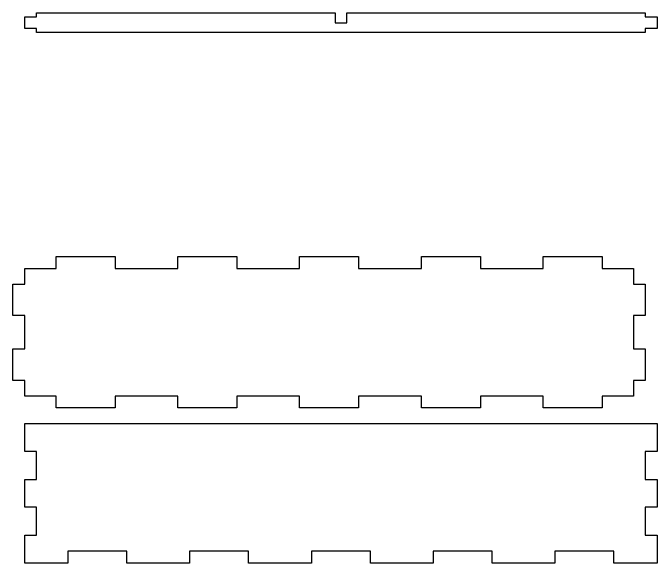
# Model space of a CAD drawing. Header units: millimetres. Extents: x 14 to 836, y 20 to 368.
# Drawn here: x 14 to 342, y 20 to 300 of the extents above; entities that cross this region are included whole.
import ezdxf

# ---------------------------------------------------------------- set-up
doc = ezdxf.new("R2010")
doc.units = ezdxf.units.MM
doc.layers.add('CUT_6MM', color=7, linetype='CONTINUOUS')

msp = doc.modelspace()

# ---------------------------------------------------------------- linework, layer by layer
at = {"layer": 'CUT_6MM'}
for points in [[(20, 298), (26, 298), (26, 300), (178, 300), (178, 295), (184, 295), (184, 300), (336, 300), (336, 298), (342, 298), (342, 292), (336, 292), (336, 290), (26, 290), (26, 292), (20, 292), (20, 298)], [(20, 105), (20, 113), (14, 113), (14, 129), (20, 129), (20, 146), (14, 146), (14, 162), (20, 162), (20, 170), (36, 170), (36, 176), (66, 176), (66, 170), (98, 170), (98, 176), (128, 176), (128, 170), (160, 170), (160, 176), (190, 176), (190, 170), (222, 170), (222, 176), (252, 176), (252, 170), (284, 170), (284, 176), (314, 176), (314, 170), (330, 170), (330, 162), (336, 162), (336, 146), (330, 146), (330, 129), (336, 129), (336, 113), (330, 113), (330, 105), (314, 105), (314, 99), (284, 99), (284, 105), (252, 105), (252, 99), (222, 99), (222, 105), (190, 105), (190, 99), (160, 99), (160, 105), (128, 105), (128, 99), (98, 99), (98, 105), (66, 105), (66, 99), (36, 99), (36, 105), (20, 105)], [(258, 26), (228, 26), (228, 20), (196, 20), (196, 26), (166, 26), (166, 20), (134, 20), (134, 26), (104, 26), (104, 20), (72, 20), (72, 26), (42, 26), (42, 20), (20, 20), (20, 34.2), (26, 34.2), (26, 48.4), (20, 48.4), (20, 62.6), (26, 62.6), (26, 76.8), (20, 76.8), (20, 91), (342, 91), (342, 76.8), (336, 76.8), (336, 62.6), (342, 62.6), (342, 48.4), (336, 48.4), (336, 34.2), (342, 34.2), (342, 20), (320, 20), (320, 26), (290, 26), (290, 20), (258, 20), (258, 26)]]:
    msp.add_lwpolyline(points, close=True, dxfattribs=at)

doc.saveas('drawing.dxf')
